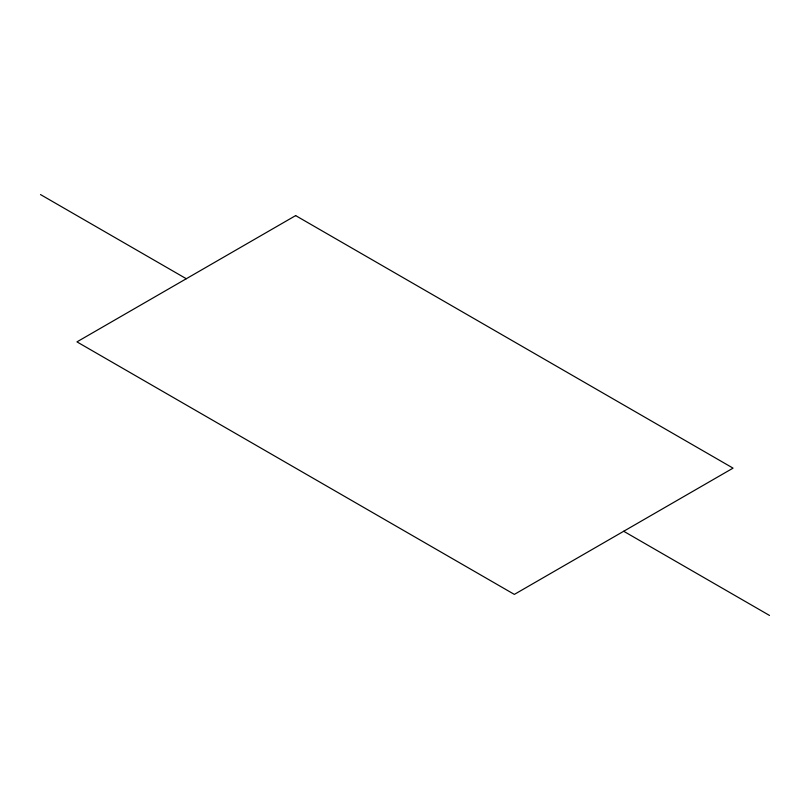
<?xml version="1.0" encoding="UTF-8"?>
<svg xmlns="http://www.w3.org/2000/svg" width="810" height="810" viewBox="0 0 810 810"><rect width="100%" height="100%" fill="white"/><g stroke="black" fill="none" stroke-linecap="round" stroke-linejoin="round"><path stroke-width="1.21" d="M40.5 194.562L186.3 278.731M623.7 531.269L769.5 615.438M295.65 215.602L76.95 341.871L514.35 594.398L733.05 468.129L295.65 215.602"/></g></svg>
